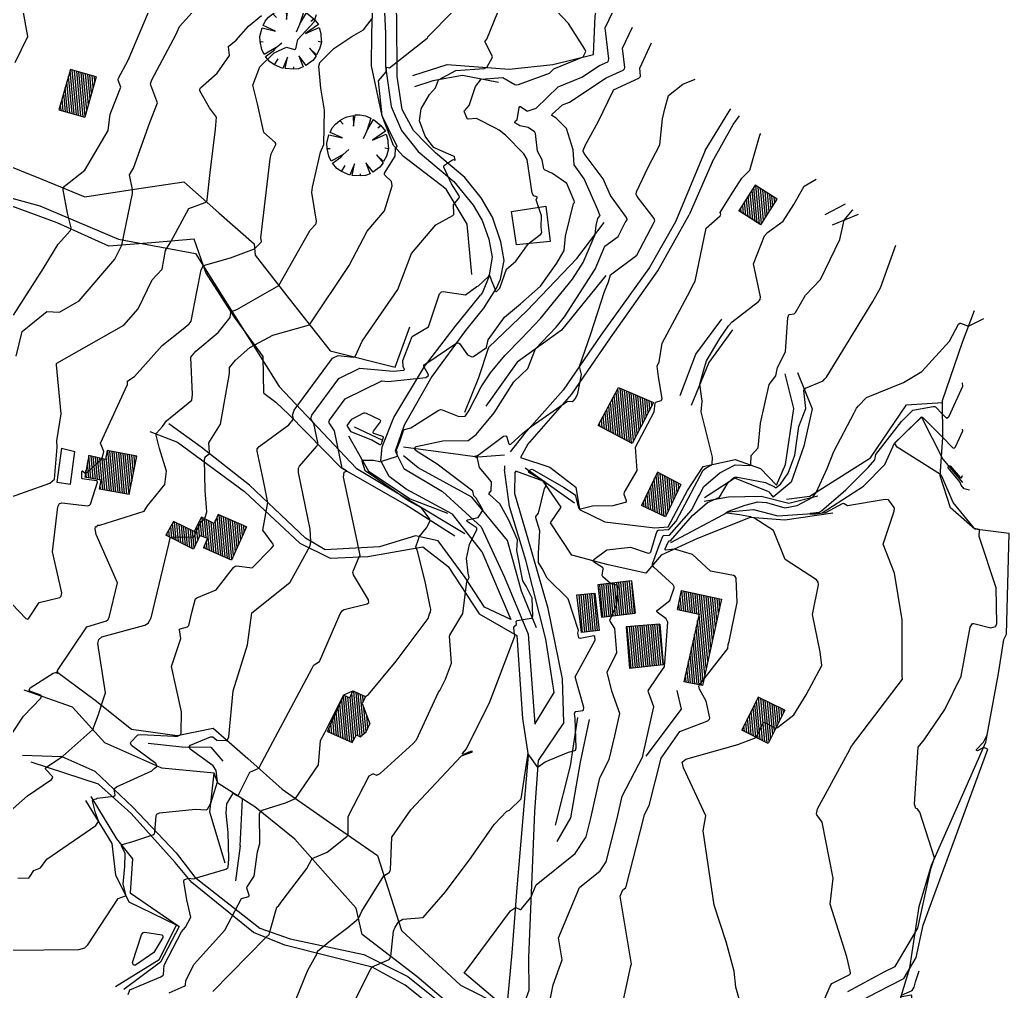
# Model space of a CAD drawing. Extents: x 15746 to 36625, y 87803 to 171760.
# Drawn here: x 19730.7 to 20019.6, y 88708.7 to 88992.4 of the extents above; entities that cross this region are included whole.
import ezdxf

# ---------------------------------------------------------------- set-up
doc = ezdxf.new("R2010")
doc.units = 0
doc.header["$LTSCALE"] = 5
doc.header["$MEASUREMENT"] = 0
for name, color, linetype in [('BOUNDARY', 7, 'FENCELINE2'), ('CONTOUR', 254, 'Continuous'), ('EXISTING BUILDING', 21, 'Continuous'), ('EXISTING ROAD', 25, 'Continuous'), ('FENCE & GATE', 7, 'Continuous'), ('RELIEF', 255, 'Continuous'), ('STREAM & RIVER FRONT', 161, 'Continuous'), ('TREES & VEGETN', 72, 'Continuous')]:
    doc.layers.add(name, color=color, linetype=linetype)
doc.linetypes.add('FENCELINE2', pattern='A,0.25,-0.1,[132,ltypeshp.shx,S=0.1,R=0,X=-0.1,Y=0],-0.1,1', length=1.45)
pattern_1 = [(95.3223326, (76323.2345, 17837.62064), (-0.6223053866, -0.0579741825), [])]

# ---------------------------------------------------------------- blocks, each defined once
blk = doc.blocks.new('S076')
at = {"color": 0}
for p, q in [((-0.04, 0.28), (-0.07, 0.49)), ((-0.07, 0.49), (0.08, 0.49)), ((0.07, 0.43), (0.08, 0.49)), ((0.08, 0.49), (0.2, 0.47)), ((-0.43, 0.25), (-0.37, 0.33)), ((-0.37, 0.33), (-0.25, 0.2)), ((-0.35, 0.36), (-0.29, 0.41)), ((-0.25, 0.2), (-0.35, 0.36)), ((-0.29, 0.41), (-0.21, 0.45)), ((-0.21, 0.45), (-0.12, 0.48)), ((-0.12, 0.48), (-0.04, 0.28)), ((0.2, 0.47), (0.13, 0.22)), ((0.13, 0.22), (0.24, 0.44)), ((0.24, 0.44), (0.32, 0.38)), ((0.32, 0.38), (0.35, 0.35)), ((0.35, 0.35), (0.42, 0.28)), ((-0.48, 0.13), (-0.45, 0.21)), ((-0.45, 0.21), (-0.43, 0.25)), ((-0.04, 0.28), (0, 0.14)), ((0.42, 0.28), (0.37, 0.25)), ((0.42, 0.28), (0.47, 0.17)), ((0.47, 0.17), (0.49, 0.07)), ((-0.5, 0.04), (-0.48, 0.13)), ((-0.5, -0.04), (-0.5, 0.04)), ((-0.48, 0.13), (-0.4, 0.12)), ((0.49, 0.07), (0.33, 0.08)), ((0.33, 0.08), (0.5, 0.05)), ((0.5, 0.05), (0.5, -0.04)), ((-0.48, -0.12), (-0.5, -0.04)), ((-0.27, -0.06), (-0.48, -0.12)), ((-0.47, -0.16), (-0.27, -0.06)), ((-0.41, -0.29), (-0.47, -0.16)), ((-0.09, -0.26), (-0.07, -0.14)), ((0.47, -0.17), (0.28, -0.13)), ((0.28, -0.13), (0.45, -0.22)), ((0.48, -0.13), (0.47, -0.17)), ((0.5, -0.04), (0.48, -0.13)), ((-0.35, -0.35), (-0.41, -0.29)), ((-0.35, -0.35), (-0.31, -0.32)), ((-0.09, -0.26), (-0.17, -0.47)), ((-0.13, -0.48), (-0.09, -0.32)), ((-0.09, -0.32), (-0.09, -0.26)), ((0.24, -0.43), (0.15, -0.26)), ((0.15, -0.26), (0.21, -0.45)), ((0.35, -0.35), (0.33, -0.32)), ((0.41, -0.29), (0.35, -0.35)), ((0.45, -0.22), (0.41, -0.29)), ((-0.25, -0.43), (-0.35, -0.35)), ((-0.17, -0.47), (-0.25, -0.43)), ((-0.02, -0.5), (-0.13, -0.48)), ((0.07, -0.49), (0.05, -0.38)), ((0.21, -0.45), (0.07, -0.49)), ((0.35, -0.35), (0.24, -0.43)), ((0.07, -0.49), (-0.02, -0.5))]:
    blk.add_line(p, q, dxfattribs=at)

msp = doc.modelspace()

# ---------------------------------------------------------------- hatches: boundary and pattern name
at = {"layer": 'EXISTING BUILDING'}
h = msp.add_hatch(dxfattribs=at)
h.set_pattern_fill('ANSI31', color=256, scale=5, angle=50.32233, style=0)
h.set_pattern_definition(pattern_1)
h.paths.add_polyline_path([(19753.087, 88975.768), (19745.534, 88977.907), (19742.188, 88966.091), (19749.741, 88963.952)])
h = msp.add_hatch(dxfattribs=at)
h.set_pattern_fill('ANSI31', color=256, scale=5, angle=50.32233, style=0)
h.set_pattern_definition(pattern_1)
h.paths.add_polyline_path([(19947.059, 88932.494), (19951.867, 88940.043), (19945.456, 88944.126), (19940.649, 88936.577)])
h = msp.add_hatch(dxfattribs=at)
h.set_pattern_fill('ANSI31', color=256, scale=5, angle=50.32233, style=0)
h.set_pattern_definition(pattern_1)
h.paths.add_polyline_path([(19899.641, 88873.892), (19905.509, 88884.989), (19915.8, 88880.668), (19909.507, 88868.675)])
h = msp.add_hatch(dxfattribs=at)
h.set_pattern_fill('ANSI31', color=256, scale=5, angle=50.32233, style=0)
h.set_pattern_definition(pattern_1)
h.paths.add_polyline_path([(19756.282, 88866.607), (19755.781, 88864.005), (19750.92, 88865.178), (19749.691, 88858.78), (19754.466, 88857.932), (19754.003, 88855.322), (19762.723, 88853.772), (19764.961, 88864.938)])
h = msp.add_hatch(dxfattribs=at)
h.set_pattern_fill('ANSI31', color=256, scale=5, angle=50.32233, style=0)
h.set_pattern_definition(pattern_1)
h.paths.add_polyline_path([(19923.795, 88856.729), (19916.958, 88860.327), (19912.273, 88850.541), (19919.241, 88847.205)])
h = msp.add_hatch(dxfattribs=at)
h.set_pattern_fill('ANSI31', color=256, scale=5, angle=50.32233, style=0)
h.set_pattern_definition(pattern_1)
h.paths.add_polyline_path([(19796.974, 88844.278), (19788.686, 88847.966), (19787.469, 88845.335), (19783.817, 88847.099), (19781.678, 88842.989), (19775.658, 88845.859), (19773.385, 88841.892), (19781.465, 88837.819), (19783.35, 88841.818), (19785.596, 88840.999), (19784.39, 88838.208), (19792.602, 88834.62)])
h = msp.add_hatch(dxfattribs=at)
h.set_pattern_fill('ANSI31', color=256, scale=5, angle=50.32233, style=0)
h.set_pattern_definition(pattern_1)
h.paths.add_polyline_path([(19909.349, 88828.555), (19899.545, 88827.345), (19900.602, 88817.95), (19910.418, 88819.054)])
h = msp.add_hatch(dxfattribs=at)
h.set_pattern_fill('ANSI31', color=256, scale=5, angle=50.32233, style=0)
h.set_pattern_definition(pattern_1)
h.paths.add_polyline_path([(19923.986, 88825.733), (19935.63, 88823.189), (19930.051, 88797.963), (19924.665, 88799.085), (19929.055, 88818.839), (19922.784, 88820.201)])
h = msp.add_hatch(dxfattribs=at)
h.set_pattern_fill('ANSI31', color=256, scale=5, angle=50.32233, style=0)
h.set_pattern_definition(pattern_1)
h.paths.add_polyline_path([(19894.699, 88813.409), (19893.428, 88824.492), (19898.68, 88824.943), (19899.936, 88814.01)])
h = msp.add_hatch(dxfattribs=at)
h.set_pattern_fill('ANSI31', color=256, scale=5, angle=50.32233, style=0)
h.set_pattern_definition(pattern_1)
h.paths.add_polyline_path([(19917.654, 88815.905), (19907.808, 88815.1), (19908.808, 88802.915), (19918.628, 88803.999)])
h = msp.add_hatch(dxfattribs=at)
h.set_pattern_fill('ANSI31', color=256, scale=5, angle=50.32233, style=0)
h.set_pattern_definition(pattern_1)
h.paths.add_polyline_path([(19820.565, 88784.542), (19827.786, 88781.285), (19829.086, 88783.565), (19830.166, 88782.979), (19831.891, 88784.403), (19832.988, 88786.766), (19830.733, 88792.736), (19831.638, 88794.742), (19827.991, 88796.386), (19827.087, 88794.381), (19825.355, 88795.162)])
h = msp.add_hatch(dxfattribs=at)
h.set_pattern_fill('ANSI31', color=256, scale=5, angle=50.32233, style=0)
h.set_pattern_definition(pattern_1)
h.paths.add_polyline_path([(19954.112, 88790.741), (19946.372, 88794.61), (19941.529, 88784.92), (19949.271, 88781.055)])

# ---------------------------------------------------------------- linework, layer by layer
at = {"layer": 'BOUNDARY'}
msp.add_line((19885.607, 88927.633), (19875.803, 88926.696), dxfattribs=at)
for points in [[(19710.598, 88945.195), (19736.634, 88938.046), (19759.524, 88928.346), (19782.018, 88924.158), (19806.486, 88885.284), (19828.995, 88861.451), (19860.643, 88842.421)], [(19875.803, 88926.696), (19874.32, 88936.397), (19884.349, 88938.023), (19885.607, 88927.633)]]:
    msp.add_lwpolyline(points, dxfattribs=at)
at = {"layer": 'CONTOUR', "color": 33}
for points in [[(19729.431, 88979.993), (19733.14, 88987.545), (19731.646, 88995.641), (19724.871, 89012.204)], [(19729.661, 88894.158), (19731.396, 88901.4), (19738.688, 88907.235), (19742.342, 88907.054), (19748.101, 88910.332), (19758.54, 88922.477), (19760.549, 88926.587), (19763.66, 88941.722), (19763.676, 88942.841), (19762.819, 88947.167), (19763.978, 88949.08), (19768.713, 88962.424), (19770.994, 88968.13), (19770.789, 88968.663), (19769.005, 88973.33), (19768.948, 88973.723), (19769.264, 88974.864), (19776.333, 88988.032), (19776.706, 88988.911), (19777.39, 88990.439), (19786.655, 89000.789)], [(19727.401, 88720.648), (19747.993, 88720.867), (19749.701, 88721.36), (19750.65, 88722.232), (19759.485, 88735.771), (19761.571, 88736.567), (19761.707, 88736.693), (19761.735, 88736.952), (19760.88, 88739.977), (19761.375, 88745.103), (19761.492, 88748.935), (19760.464, 88751.12), (19760.465, 88751.324), (19760.649, 88751.493), (19763.469, 88752.352), (19769.625, 88754.341), (19770.051, 88754.642), (19770.22, 88755.044), (19770.538, 88760.02), (19770.73, 88760.42), (19771.506, 88760.804), (19782.009, 88761.877), (19785.154, 88761.696), (19785.401, 88761.752), (19785.52, 88761.863), (19786.551, 88763.602), (19788.441, 88769.87), (19788.037, 88773.143), (19787.235, 88774.469), (19780.523, 88779.332), (19780.244, 88780.015), (19780.605, 88780.502), (19786.4, 88782.939), (19786.942, 88783.021), (19787.059, 88782.972), (19788.276, 88781.97), (19791.048, 88781.872), (19791.264, 88781.952), (19791.787, 88782.948), (19793.001, 88796.445), (19797.215, 88809.816), (19798.524, 88819.184), (19809.574, 88828.028), (19809.638, 88828.06), (19809.656, 88828.107), (19809.671, 88828.148), (19809.683, 88828.175), (19815.484, 88838.764), (19815.719, 88840.082), (19815.492, 88843.662), (19812.071, 88860.153), (19812.11, 88861.49), (19812.407, 88862.086), (19817.491, 88867.913), (19817.787, 88868.509), (19817.797, 88868.964), (19816.57, 88874.545), (19815.707, 88875.82), (19815.673, 88875.94), (19816.008, 88876.963), (19823.9, 88887.629), (19830.046, 88890.672), (19839.734, 88889.787), (19842.837, 88890.111), (19843.058, 88890.268), (19843.059, 88890.336), (19842.678, 88891.029), (19842.56, 88892.872), (19845.293, 88899.961), (19850.093, 88902.787), (19853.295, 88912.35), (19853.822, 88912.991), (19854.35, 88913.102), (19860.83, 88912.07), (19864.207, 88914.532), (19864.655, 88914.73), (19867.568, 88917.4), (19867.762, 88917.739), (19867.791, 88917.757), (19867.807, 88917.751), (19867.932, 88917.6), (19868.041, 88917.31), (19868.331, 88916.467), (19869.413, 88913.886), (19869.482, 88913.366), (19869.767, 88913.078), (19869.798, 88913.065), (19869.902, 88913.101), (19870.893, 88913.987), (19871.55, 88916.005), (19872.802, 88919.616), (19875.535, 88921.878), (19878.149, 88925.448), (19879.137, 88927.014), (19882.865, 88929.84), (19883.095, 88930.134), (19883.119, 88930.256), (19883.013, 88931.806), (19883.08, 88935.16), (19881.494, 88939.822), (19881.758, 88940.561), (19881.755, 88940.627), (19881.693, 88940.689), (19880.779, 88941.048), (19880.712, 88941.1), (19880.391, 88941.827), (19878.866, 88951.643), (19877.949, 88953.275), (19872.521, 88958.737), (19870.723, 88960.175), (19869.643, 88960.744), (19864.129, 88963.601), (19861.692, 88963.397), (19861.499, 88963.446), (19861.379, 88963.584), (19860.558, 88965.487), (19860.534, 88965.667), (19860.602, 88965.822), (19861.98, 88967.421), (19863.768, 88972.922), (19865.487, 88975.054), (19871.756, 88975.614), (19875.312, 88973.531), (19875.625, 88973.435), (19876.382, 88973.53), (19885.398, 88976.874), (19886.647, 88978.071), (19895.257, 88981.562), (19895.945, 88982.994), (19895.969, 88983.118), (19895.756, 88983.803), (19890.968, 88991.386), (19885.788, 88996.787)], [(19728.9, 88906.126), (19737.529, 88919.698), (19741.984, 88926.873), (19745.503, 88930.904), (19745.696, 88931.283), (19745.701, 88931.638), (19744.672, 88935.971), (19743.373, 88942.738), (19743.424, 88943.289), (19743.779, 88943.788), (19749.756, 88948.519), (19756.537, 88960.054), (19757.141, 88964.884), (19760.252, 88972.704), (19759.46, 88974.775), (19759.435, 88974.949), (19759.562, 88975.406), (19762.391, 88980.676), (19769.394, 88997.221)], [(19730.175, 88741.718), (19733.198, 88741.75), (19733.448, 88741.823), (19733.587, 88741.951), (19734.884, 88743.937), (19736.797, 88744.732), (19738.602, 88747.243), (19752.931, 88757.091), (19753.758, 88758.247), (19753.754, 88758.453), (19752.843, 88760.808), (19751.999, 88764.303), (19752.048, 88764.598), (19752.112, 88764.648), (19753.044, 88764.891), (19753.36, 88765.075), (19758.206, 88765.687), (19758.556, 88765.896), (19758.595, 88766.038), (19758.307, 88767.637), (19758.334, 88767.778), (19759.005, 88768.414), (19769.345, 88773.089), (19769.954, 88773.712), (19770.769, 88774.337), (19770.807, 88774.416), (19770.473, 88775.161), (19763.39, 88780.43), (19763.038, 88781.154), (19763.127, 88781.397), (19765.108, 88783.428), (19765.309, 88783.566), (19766.071, 88783.699), (19775.794, 88783.132), (19776.778, 88783.138), (19777.643, 88783.523), (19777.701, 88783.573), (19777.855, 88784.054), (19777.943, 88790.318), (19775.045, 88803.476), (19777.716, 88811.669), (19777.33, 88814.214), (19777.377, 88814.421), (19777.538, 88814.546), (19779.748, 88815.15), (19779.915, 88815.257), (19780.067, 88815.53), (19780.983, 88819.33), (19781.933, 88823.035), (19782.077, 88823.303), (19782.466, 88823.591), (19788.085, 88825.937), (19793.118, 88832.446), (19793.645, 88832.841), (19794.009, 88832.895), (19798.569, 88832.331), (19798.572, 88832.332), (19798.581, 88832.338), (19804.116, 88837.994), (19804.805, 88838.787), (19804.841, 88838.878), (19804.842, 88838.886), (19804.693, 88839.267), (19801.669, 88843.392), (19803.21, 88851.394), (19801.842, 88858.273), (19800.021, 88866.462), (19800.077, 88867.136), (19800.598, 88867.831), (19809.325, 88874.129), (19810.599, 88875.648), (19810.669, 88875.789), (19810.67, 88875.862), (19810.475, 88876.751), (19810.337, 88876.954), (19810.332, 88876.973), (19810.807, 88878.426), (19822.019, 88893.577), (19823.677, 88894.398), (19828.142, 88893.88), (19828.499, 88893.957), (19828.765, 88894.24), (19830.741, 88898.593), (19841.115, 88913.652), (19845.128, 88924.132), (19852.206, 88932.545), (19857.137, 88935.264), (19857.456, 88935.585), (19857.507, 88935.785), (19857.419, 88938.354), (19859.045, 88940.43), (19859.117, 88940.631), (19859.034, 88940.961), (19856.79, 88944.508), (19854.574, 88949.33), (19854.55, 88949.767), (19854.703, 88949.972), (19857.101, 88951.518), (19857.331, 88951.605), (19857.371, 88951.602), (19857.808, 88951.434), (19857.853, 88951.444), (19857.879, 88951.531), (19857.643, 88952.429), (19857.605, 88952.501), (19857.588, 88952.511), (19857.345, 88952.583), (19853.086, 88954.405), (19851.645, 88955.13), (19850.201, 88956.955), (19849.111, 88958.433), (19847.492, 88962.898), (19847.965, 88966.464), (19850.361, 88970.583), (19852.084, 88972.577), (19852.955, 88974.865), (19858.016, 88977.566), (19866.359, 88978.237), (19866.989, 88978.46), (19867.17, 88978.654), (19868.667, 88981.324), (19868.737, 88981.579), (19868.664, 88981.911), (19866.702, 88985.674), (19866.558, 88986.05), (19866.555, 88986.082), (19866.58, 88986.14), (19867.069, 88986.762), (19871.377, 88997.313)], [(19722.844, 88756.867), (19732.977, 88765.749), (19740.01, 88770.498), (19740.377, 88771.113), (19740.306, 88771.366), (19738.341, 88773.475), (19738.27, 88773.729), (19738.506, 88774.124), (19743.026, 88777.184), (19743.133, 88777.185), (19743.323, 88777.351), (19752.092, 88785.076), (19753.725, 88789.543), (19754.565, 88792.287), (19755.73, 88795.855), (19753.54, 88810.286), (19753.804, 88811.459), (19754.718, 88812.172), (19767.249, 88815.596), (19768.199, 88816.201), (19769.058, 88817.753), (19774.258, 88839.304), (19774.694, 88841.068), (19774.776, 88841.191), (19775.262, 88841.37), (19781.126, 88841.269), (19781.614, 88841.424), (19781.679, 88841.5), (19782.185, 88842.634), (19783.714, 88845.92), (19784.711, 88846.667), (19784.98, 88847.305), (19785.34, 88848.692), (19784.914, 88854.888), (19784.694, 88863.961), (19784.839, 88864.667), (19784.91, 88864.766), (19785.995, 88865.682), (19786.065, 88865.781), (19786.108, 88866.006), (19785.979, 88868.88), (19789.394, 88874.275), (19792.011, 88889.112), (19791.938, 88890.871), (19793.744, 88893.034), (19797.9, 88896.729), (19799.34, 88897.466), (19804.662, 88900.324), (19815.365, 88903.356), (19826.874, 88920.671), (19832.139, 88930.711), (19837.237, 88936.625), (19839.499, 88943.923), (19839.314, 88945.186), (19837.284, 88946.999), (19837.181, 88947.197), (19837.272, 88947.668), (19840.343, 88952.636), (19840.395, 88954.882), (19840.442, 88955.055), (19840.473, 88955.089), (19840.924, 88955.377), (19840.95, 88955.417), (19840.937, 88955.515), (19840.331, 88956.545), (19836.568, 88964.346), (19836.578, 88964.394), (19836.577, 88964.398), (19836.576, 88964.399), (19836.556, 88964.415), (19835.517, 88974.633), (19837.736, 88977.217), (19837.813, 88978.453), (19837.863, 88978.545), (19837.922, 88978.561), (19838.643, 88978.439), (19849.669, 88987.074), (19849.768, 88987.16), (19849.873, 88987.37), (19849.856, 88987.425), (19849.856, 88987.429), (19849.858, 88987.435), (19849.903, 88987.495), (19857.192, 88994.84)], [(19724.485, 88778.156), (19731.853, 88788.994), (19736.907, 88794.245), (19737.072, 88794.855), (19736.874, 88795.11), (19733.639, 88796.318), (19733.451, 88796.595), (19733.788, 88797.288), (19740.49, 88801.53), (19741.13, 88801.774), (19741.173, 88801.77), (19741.647, 88801.586), (19741.693, 88801.588), (19741.708, 88801.602), (19741.818, 88801.832), (19741.775, 88802.356), (19750.271, 88815.099), (19756.072, 88816.884), (19756.482, 88817.145), (19756.884, 88817.872), (19759.318, 88827.959), (19753.067, 88842.101), (19752.758, 88843.708), (19752.83, 88844.349), (19752.857, 88844.396), (19752.888, 88844.406), (19753.251, 88844.364), (19753.282, 88844.373), (19753.304, 88844.401), (19753.413, 88844.783), (19753.434, 88844.811), (19753.484, 88844.828), (19754.129, 88844.819), (19767.059, 88848.941), (19768.08, 88850.496), (19773.081, 88856.648), (19773.555, 88860.542), (19771.534, 88867.248), (19770.599, 88871.128), (19770.6, 88871.445), (19770.692, 88871.635), (19772.381, 88873.671), (19773.538, 88875.267), (19780.979, 88881.293), (19781.132, 88882.943), (19780.678, 88893.889), (19782.151, 88895.652), (19788.652, 88901.067), (19792.124, 88905.48), (19792.387, 88907.007), (19792.441, 88907.119), (19792.551, 88907.198), (19794.141, 88907.771), (19806.371, 88914.847), (19815.479, 88930.928), (19817.179, 88932.734), (19817.277, 88932.905), (19817.332, 88933.578), (19816.014, 88941.969), (19816.192, 88943.504), (19818.545, 88953.804), (19819.528, 88955.959), (19819.721, 88966.07), (19818.667, 88972.496), (19818.056, 88978.924), (19818.389, 88979.906), (19822.483, 88984.027), (19827.727, 88987.513), (19831.111, 88989.45), (19833.653, 88992.781)], [(19725.287, 88852.017), (19739.527, 88857.029), (19740.833, 88858.248), (19741.667, 88867.599), (19741.563, 88869.472), (19742.796, 88877.306), (19741.466, 88891.638), (19741.442, 88891.963), (19741.448, 88891.988), (19741.456, 88891.997), (19741.582, 88892.079), (19761.125, 88903.2), (19765.267, 88908.019), (19769.406, 88916.487), (19772.307, 88919.558), (19773.33, 88925.069), (19774.924, 88927.78), (19780.056, 88937.282), (19784.91, 88939.018), (19785.243, 88939.264), (19785.489, 88939.857), (19786.286, 88947.794), (19787.893, 88960.456), (19788.155, 88963.974), (19786.092, 88966.691), (19783.334, 88971.672), (19783.263, 88972.133), (19783.515, 88972.595), (19788.359, 88976.825), (19792.015, 88981.986), (19791.694, 88984.482), (19791.722, 88984.681), (19791.848, 88984.852), (19793.929, 88986.493), (19797.557, 88990.595), (19801.324, 88993.724)], [(19728.531, 88821.703), (19732.464, 88817.548), (19732.964, 88817.386), (19733.37, 88817.624), (19736.433, 88822.234), (19742.416, 88823.725), (19742.826, 88824.034), (19743.009, 88825.036), (19740.328, 88836.981), (19741.833, 88850.162), (19742.376, 88851.123), (19743.019, 88851.334), (19750.485, 88850.468), (19751.127, 88850.645), (19751.366, 88850.956), (19752.812, 88855.534), (19753.42, 88857.406), (19753.398, 88857.572), (19753.147, 88857.743), (19749.603, 88858.277), (19748.964, 88858.383), (19748.919, 88858.411), (19748.862, 88858.576), (19748.871, 88860.531), (19748.974, 88860.693), (19749.072, 88860.686), (19749.843, 88860.039), (19749.929, 88860.014), (19750.387, 88860.196), (19754.842, 88864.232), (19755.247, 88866.332), (19754.299, 88868.804), (19762.21, 88885.881), (19762.144, 88886.775), (19762.159, 88886.845), (19762.281, 88886.984), (19764.218, 88888.241), (19772.318, 88897.307), (19778.433, 88902.143), (19780.216, 88903.628), (19780.828, 88904.407), (19782.481, 88912.963), (19783.677, 88919.413), (19784.4, 88920.642), (19792.218, 88922.867), (19799.31, 88925.512), (19801.189, 88927.505), (19801.297, 88927.694), (19801.304, 88927.774), (19801.147, 88928.77), (19803.816, 88951.783), (19804.161, 88953.291), (19805.492, 88956.024), (19805.52, 88956.27), (19805.339, 88956.588), (19801.952, 88959.518), (19800.119, 88967.909), (19798.756, 88973.327), (19800.815, 88978.71), (19805.036, 88982.762), (19808.63, 88984.412), (19810.985, 88983.769), (19811.187, 88983.8), (19811.325, 88983.98), (19811.969, 88986.619), (19816.664, 88991.875), (19817.408, 88994.006)], [(19762.348, 88707.745), (19762.922, 88709.054), (19771.964, 88712.907), (19772.577, 88713.402), (19772.658, 88713.606), (19772.935, 88716.328), (19777.912, 88726.042), (19779.152, 88727.424), (19780.691, 88730.322), (19779.557, 88735.339), (19778.628, 88740.743), (19778.707, 88741.184), (19778.78, 88741.252), (19779.902, 88741.733), (19781.594, 88741.509), (19782.634, 88741.908), (19790.884, 88744.318), (19791.461, 88744.704), (19791.542, 88744.887), (19791.816, 88747.353), (19791.567, 88755.028), (19790.961, 88760.696), (19791.192, 88763.362), (19792.9, 88766.285), (19793.13, 88766.451), (19793.226, 88766.437), (19794.105, 88765.832), (19794.202, 88765.819), (19794.677, 88766.199), (19797.883, 88772.664), (19800.49, 88773.792), (19803.07, 88778.573), (19816.095, 88803.036), (19816.511, 88803.863), (19816.735, 88803.963), (19818.204, 88804.953), (19824.254, 88818.895), (19824.971, 88819.865), (19825.485, 88820.154), (19832.156, 88821.815), (19832.626, 88822.245), (19832.589, 88823.029), (19828.211, 88830.27), (19828.016, 88830.97), (19828.074, 88831.326), (19829.809, 88835.517), (19830.083, 88835.986), (19828.978, 88841.566), (19825.252, 88858.811), (19825.453, 88860.241), (19825.498, 88860.286), (19826.161, 88860.547), (19826.2, 88860.604), (19826.142, 88860.721), (19824.889, 88861.462), (19824.755, 88861.974), (19822.666, 88872.339), (19821.076, 88874.686), (19821.013, 88874.907), (19821.208, 88875.5), (19825.781, 88881.681), (19836.415, 88886.945), (19838.26, 88886.777), (19849.276, 88887.925), (19850.063, 88888.482), (19850.065, 88888.726), (19848.715, 88891.185), (19848.685, 88891.541), (19848.691, 88891.569), (19848.745, 88891.626), (19849.593, 88892.097), (19858.012, 88897.895), (19858.846, 88898.063), (19859.135, 88897.888), (19861.489, 88894.589), (19862.737, 88893.986), (19862.846, 88893.966), (19863.199, 88894.087), (19867.044, 88896.728), (19867.144, 88897.189), (19867.503, 88898.973), (19872.23, 88905.557), (19876.93, 88909.457), (19882.808, 88914.64), (19887.578, 88921.322), (19889.695, 88925.034), (19890.067, 88929.199), (19892.455, 88938.812), (19892.682, 88939.097), (19892.693, 88939.124), (19892.637, 88939.562), (19890.459, 88944.612), (19886.304, 88947.543), (19883.963, 88948.552), (19883.803, 88948.678), (19883.716, 88948.877), (19883.298, 88951.566), (19881.884, 88954.08), (19881.275, 88959.225), (19881.135, 88959.611), (19881.014, 88959.736), (19879.17, 88960.917), (19876.695, 88961.463), (19876.186, 88961.869), (19875.298, 88962.302), (19875.244, 88962.365), (19875.247, 88962.41), (19875.499, 88962.895), (19875.949, 88963.217), (19876.507, 88966.826), (19876.703, 88967.076), (19876.917, 88967.067), (19878.824, 88965.834), (19879.01, 88965.776), (19879.203, 88965.801), (19881.506, 88966.655), (19887.924, 88972.807), (19894.855, 88975.617), (19900.021, 88979.025), (19902.388, 88980.12), (19902.542, 88980.265), (19902.697, 88980.989), (19901.652, 88990.044), (19904.024, 88994.957)], [(19774.314, 88708.241), (19778.754, 88710.133), (19779.055, 88710.376), (19779.095, 88710.476), (19779.231, 88711.813), (19781.676, 88716.584), (19790.592, 88726.522), (19795.495, 88735.75), (19797.585, 88736.388), (19797.724, 88736.506), (19797.745, 88736.7), (19797.061, 88738.747), (19797.049, 88738.932), (19797.15, 88739.206), (19799.161, 88742.298), (19800.103, 88749.362), (19800.802, 88751.812), (19800.77, 88760.505), (19800.996, 88761.175), (19801.469, 88761.525), (19808.372, 88763.715), (19811.263, 88764.985), (19817.992, 88774.773), (19818.504, 88781.913), (19819.778, 88784.274), (19820.365, 88785.374), (19825.312, 88795.206), (19827.981, 88796.394), (19828.007, 88796.412), (19828.009, 88796.412), (19828.301, 88796.363), (19831.354, 88794.833), (19831.655, 88794.803), (19832.546, 88795.332), (19840.656, 88805.105), (19849.992, 88817.51), (19850.382, 88818.9), (19850.674, 88819.388), (19850.783, 88820.25), (19850.6, 88821.032), (19849.242, 88827.817), (19846.973, 88836.912), (19846.379, 88838.522), (19847.094, 88840.447), (19847.385, 88841.423), (19849.503, 88843.981), (19850.536, 88846.033), (19850.57, 88846.214), (19850.46, 88846.524), (19848.063, 88849.85), (19844.2, 88851.888), (19834.624, 88858.665), (19831.537, 88860.685), (19830.703, 88863.457), (19830.751, 88863.701), (19830.985, 88863.824), (19834.061, 88863.824), (19835.888, 88863.393), (19836.306, 88863.314), (19836.34, 88863.319), (19836.353, 88863.331), (19836.462, 88863.534), (19840.758, 88864.878), (19841.047, 88865.111), (19841.062, 88865.19), (19840.873, 88866.073), (19840.889, 88866.152), (19840.893, 88866.156), (19840.96, 88866.174), (19840.964, 88866.179), (19840.962, 88866.22), (19840.739, 88866.6), (19840.729, 88866.636), (19840.76, 88866.838), (19841.712, 88869.221), (19842.797, 88872.491), (19842.948, 88872.721), (19843.078, 88872.793), (19844.886, 88873.245), (19852.902, 88878.328), (19853.62, 88878.565), (19854.035, 88878.508), (19858.923, 88876.539), (19860.611, 88876.62), (19860.74, 88876.658), (19860.841, 88876.748), (19861.808, 88878.155), (19865.444, 88885.171), (19868.196, 88889.351), (19872.337, 88894.35), (19877.231, 88899.284), (19882.819, 88905.186), (19892.119, 88916.663), (19895.278, 88921.572), (19898.773, 88929.733), (19899.004, 88932.339), (19899.508, 88934.368), (19900.126, 88935.141), (19900.156, 88935.214), (19900.139, 88935.349), (19899.468, 88936.905), (19895.551, 88945.961), (19892.574, 88950.041), (19892.331, 88954.401), (19890.33, 88960.718), (19887.391, 88963.68), (19886.124, 88964.421), (19886.058, 88964.529), (19886.179, 88964.856), (19889.2, 88967.542), (19891.213, 88968.358), (19901.995, 88975.47), (19906.934, 88977.754), (19907.255, 88978.058), (19907.352, 88978.51), (19906.699, 88984.171), (19909.653, 88990.287)], [(19787.112, 88708.617), (19802.598, 88724.365), (19803.51, 88725.225), (19803.762, 88726.024), (19805.835, 88733.231), (19806.346, 88733.726), (19807.396, 88735.115), (19814.581, 88744.545), (19816.063, 88747.433), (19820.534, 88749.323), (19826.218, 88753.825), (19826.573, 88754.278), (19826.664, 88754.667), (19826.627, 88759.69), (19832.73, 88771.585), (19833.811, 88772.188), (19833.906, 88772.214), (19833.989, 88772.201), (19834.879, 88771.805), (19834.964, 88771.797), (19835.918, 88772.249), (19845.623, 88781.055), (19846.605, 88782.101), (19853, 88796.033), (19853.365, 88796.525), (19855.014, 88799.849), (19856.776, 88804.502), (19856.234, 88812.369), (19856.328, 88812.705), (19860.112, 88819.039), (19861.269, 88828.253), (19861.429, 88828.55), (19861.976, 88829.554), (19861.612, 88830.823), (19861.123, 88835.078), (19862.091, 88839.149), (19864.158, 88843.502), (19864.192, 88843.896), (19864.036, 88844.135), (19861.343, 88845.897), (19861.234, 88846.196), (19861.441, 88846.408), (19864.619, 88847.002), (19865.85, 88849.003), (19865.901, 88849.185), (19865.83, 88849.476), (19863.98, 88852.722), (19863.285, 88853.385), (19862.993, 88854.731), (19852.631, 88862.604), (19846.285, 88866.629), (19846.023, 88867.269), (19846.521, 88867.804), (19854.307, 88869.409), (19861.618, 88869.512), (19864.026, 88871.331), (19869.242, 88877.648), (19874.944, 88886.627), (19879.048, 88890.55), (19881.294, 88896.297), (19887.347, 88902.689), (19889.77, 88905.68), (19898.699, 88919.556), (19901.591, 88926.31), (19905.429, 88929.168), (19907.538, 88933.245), (19908.074, 88934.004), (19908.095, 88934.076), (19907.901, 88934.687), (19903.238, 88941.067), (19901.101, 88946.007), (19895.48, 88953.396), (19895.206, 88954.087), (19895.224, 88954.23), (19895.923, 88955.881), (19899.628, 88962.59), (19904.004, 88971.709), (19904.096, 88971.978), (19911.489, 88975.396), (19911.969, 88975.851), (19912.008, 88976.032), (19911.746, 88978.299), (19915.151, 88985.727)], [(19806.369, 88694.029), (19814.828, 88714.871), (19817.554, 88719.732), (19817.673, 88720.342), (19821.47, 88723.445), (19826.476, 88727.264), (19829.643, 88729.912), (19830.633, 88732.101), (19837.057, 88742.397), (19838.631, 88743.317), (19838.734, 88743.42), (19838.961, 88744.146), (19839.375, 88753.664), (19844.939, 88761.617), (19859.758, 88777.475), (19862.766, 88778.484), (19862.803, 88778.52), (19862.824, 88778.656), (19862.868, 88778.796), (19862.865, 88778.808), (19862.826, 88778.821), (19862.375, 88778.714), (19860.247, 88777.849), (19860.036, 88777.915), (19860.037, 88778.089), (19861.195, 88779.476), (19867.998, 88793.186), (19875.261, 88812.373), (19875.244, 88812.623), (19875.191, 88812.993), (19874.949, 88814.857), (19874.966, 88815.005), (19875.011, 88815.078), (19875.737, 88815.757), (19875.782, 88815.83), (19875.789, 88815.895), (19875.664, 88816.65), (19875.68, 88816.717), (19875.987, 88816.927), (19880.058, 88817.66), (19880.367, 88817.859), (19880.507, 88818.265), (19880.356, 88823.49), (19878.569, 88827), (19877.651, 88828.551), (19875.883, 88837.43), (19876.041, 88840.487), (19873.499, 88846.23), (19870.907, 88851.004), (19867.862, 88853.732), (19867.718, 88854.04), (19867.741, 88854.114), (19868.344, 88854.823), (19868.46, 88857.467), (19864.962, 88861.656), (19864.402, 88864.238), (19863.847, 88864.66), (19863.507, 88864.876), (19863.493, 88864.911), (19863.52, 88864.939), (19863.937, 88865.025), (19864.328, 88865.03), (19865.341, 88865.796), (19871.949, 88870.8), (19872.652, 88870.916), (19872.814, 88870.772), (19873.527, 88868.557), (19873.692, 88868.414), (19874.083, 88868.5), (19877.554, 88871.536), (19880.05, 88873.666), (19890.686, 88880.987), (19892.114, 88880.953), (19892.225, 88880.975), (19892.292, 88881.022), (19892.992, 88881.784), (19893.629, 88883.304), (19894.75, 88888.81), (19894.191, 88891.191), (19897.426, 88900.714), (19901.464, 88913.105), (19902.608, 88915.902), (19903.244, 88917.964), (19910.936, 88923.691), (19915.925, 88933.334), (19916.154, 88933.659), (19916.163, 88933.69), (19915.945, 88934.375), (19910.966, 88940.857), (19910.721, 88941.523), (19910.822, 88942.153), (19914.167, 88949.374), (19917.594, 88955.937), (19918.415, 88963.515), (19919.079, 88966.436), (19920.15, 88970.288), (19924.345, 88973.594), (19927.977, 88975.087)], [(19828.337, 88705.531), (19833.1, 88715.027), (19833.488, 88715.719), (19833.559, 88715.782), (19833.587, 88715.793), (19838.61, 88717.977), (19839.1, 88718.778), (19839.846, 88726.203), (19840.369, 88727.361), (19841.404, 88729.02), (19842.597, 88729.747), (19848.552, 88730.224), (19855.012, 88737.721), (19862.505, 88747.703), (19869.248, 88757.341), (19872.94, 88761.292), (19873.689, 88761.543), (19877.129, 88764.843), (19879.055, 88777.56), (19879.11, 88777.798), (19879.123, 88777.815), (19879.131, 88777.815), (19879.212, 88777.775), (19879.587, 88777.331), (19881.661, 88774.313), (19881.924, 88774.153), (19882.127, 88774.201), (19884.1, 88775.719), (19890.959, 88778.507), (19892.835, 88779.028), (19892.964, 88779.12), (19893.181, 88779.787), (19892.912, 88788.363), (19892.672, 88789.658), (19892.942, 88790.291), (19892.976, 88790.334), (19893.134, 88790.407), (19895.135, 88790.674), (19895.287, 88790.778), (19895.415, 88791.551), (19892.89, 88800.491), (19898.745, 88811.229), (19898.656, 88812.326), (19898.303, 88812.485), (19894.398, 88811.728), (19894.053, 88811.814), (19893.989, 88811.905), (19893.674, 88813.218), (19893.891, 88813.998), (19890.894, 88823.273), (19884.709, 88829.327), (19883.289, 88832.117), (19882.217, 88833.926), (19882.237, 88836.591), (19882.547, 88843.185), (19881.428, 88846.912), (19881.412, 88847.221), (19881.451, 88847.313), (19882.197, 88848.328), (19883.958, 88855.538), (19884.443, 88856.414), (19884.398, 88857.03), (19884.384, 88857.077), (19884.074, 88857.425), (19879.4, 88860.202), (19879.277, 88860.806), (19880.331, 88861.124), (19889.473, 88855.936), (19892.931, 88853.682), (19893.918, 88849.904), (19894.117, 88849.647), (19894.416, 88849.595), (19897.965, 88850.439), (19904.005, 88850.578), (19907.637, 88851.489), (19907.882, 88851.688), (19907.897, 88851.869), (19907.178, 88853.72), (19907.159, 88853.89), (19907.332, 88854.442), (19911.009, 88860.754), (19910.497, 88867.567), (19915.956, 88877.952), (19916.225, 88880.441), (19916.304, 88880.627), (19916.424, 88880.711), (19918.031, 88881.186), (19918.147, 88881.281), (19918.255, 88881.796), (19917.213, 88888.109), (19916.794, 88891.281), (19917.389, 88892.475), (19918.271, 88898.016), (19926.518, 88913.236), (19927.115, 88914.7), (19927.958, 88916.053), (19931.191, 88931.592), (19935.203, 88935.154), (19935.431, 88935.521), (19935.432, 88935.569), (19935.273, 88936.154), (19938.262, 88940.955), (19941.602, 88946.189), (19943.862, 88948.495), (19946.848, 88958.679), (19947.065, 88959.252)], [(19869.434, 88706.42), (19860.632, 88713.921), (19860.512, 88714.135), (19860.513, 88714.156), (19860.518, 88714.16), (19860.589, 88714.163), (19861.142, 88714.804), (19873.984, 88732.162), (19875.458, 88733.136), (19875.58, 88733.128), (19876.821, 88732.539), (19876.942, 88732.53), (19877.242, 88732.714), (19879.968, 88736.06), (19881.491, 88739.706), (19892.916, 88748.862), (19896.061, 88753.762), (19897.467, 88759.242), (19900.063, 88771), (19902.862, 88776.376), (19904.446, 88783.286), (19905.89, 88789.796), (19903.629, 88796.367), (19902.259, 88801.917), (19905.041, 88807.626), (19904.477, 88814.639), (19903.081, 88816.798), (19903.019, 88816.994), (19903.038, 88817.098), (19903.615, 88818.289), (19905.09, 88821.727), (19905.36, 88826.768), (19905.239, 88827.163), (19905.105, 88827.259), (19903.171, 88827.792), (19900.97, 88829.698), (19900.838, 88829.889), (19900.815, 88830.059), (19901.104, 88832.031), (19901.077, 88832.202), (19900.906, 88832.415), (19898.259, 88834.119), (19898.124, 88834.381), (19898.302, 88834.756), (19902.175, 88837.575), (19909.011, 88838.365), (19914.238, 88836.666), (19914.696, 88836.712), (19914.992, 88837.061), (19916.551, 88842.314), (19916.917, 88843.225), (19916.966, 88843.287), (19917.195, 88843.368), (19920.203, 88843.511), (19922.365, 88845.984), (19926.766, 88854.261), (19926.843, 88854.441), (19930.275, 88860.854), (19931.125, 88861.584), (19932.78, 88862.389), (19932.89, 88862.488), (19932.942, 88862.642), (19933.034, 88864.659), (19929.646, 88877.912), (19929.978, 88880.985), (19929.304, 88885.957), (19930.704, 88890.876), (19931.219, 88892.806), (19935.108, 88899.372), (19937.682, 88903.004), (19938.771, 88904.172), (19946.443, 88910.099), (19946.898, 88910.732), (19946.966, 88911.52), (19944.983, 88921.141), (19948.209, 88929.311), (19949.093, 88930.271), (19953.627, 88933.574), (19956.744, 88938.502), (19959.78, 88943.82), (19963.244, 88945.83)], [(19885.453, 88705.685), (19886.505, 88710.58), (19889.092, 88717.803), (19888.015, 88724.309), (19894.151, 88739.003), (19900.241, 88743.881), (19901.917, 88746.494), (19905.161, 88759.145), (19906.599, 88765.653), (19912.635, 88777.251), (19912.779, 88777.874), (19915.853, 88791.74), (19914.294, 88796.022), (19914.257, 88796.383), (19914.457, 88796.926), (19918.554, 88802.923), (19918.944, 88803.407), (19919.005, 88803.693), (19919.068, 88804.624), (19919.929, 88816.49), (19919.498, 88817.449), (19916.886, 88819.392), (19916.764, 88819.643), (19916.925, 88819.999), (19920.497, 88822.832), (19921.819, 88826.472), (19921.834, 88826.784), (19921.508, 88827.37), (19915.82, 88832.525), (19915.493, 88833.11), (19915.512, 88833.561), (19917.386, 88838.83), (19918.489, 88841.572), (19918.639, 88841.758), (19918.768, 88841.804), (19920.467, 88841.883), (19926.843, 88849.179), (19928.849, 88852.954), (19929.079, 88853.491), (19930.485, 88856.118), (19935.145, 88860.126), (19939.589, 88862.403), (19943.801, 88862.236), (19944.129, 88862.363), (19944.222, 88862.559), (19944.307, 88865.147), (19946.343, 88867.428), (19947.027, 88874.56), (19949.531, 88885.889), (19951.49, 88888.403), (19951.977, 88890.85), (19954.26, 88895.427), (19954.977, 88905.513), (19955.311, 88906.269), (19955.421, 88906.331), (19956.828, 88906.541), (19956.94, 88906.589), (19957.252, 88906.926), (19960.126, 88911.943), (19964.485, 88916.596), (19970.217, 88928.258), (19971.398, 88933.907), (19973.857, 88936.777), (19974.029, 88936.883)], [(19904.788, 88695.704), (19909.159, 88716.06), (19909.345, 88716.579), (19906.053, 88736.482), (19906.811, 88738.299), (19907.565, 88738.902), (19907.772, 88739.226), (19912.856, 88759.046), (19913.134, 88760.307), (19914.474, 88762.879), (19918.007, 88776.741), (19923.419, 88784.569), (19931.623, 88787.689), (19932.16, 88788.174), (19932.219, 88788.577), (19931.114, 88793.39), (19929.15, 88796.936), (19929, 88797.752), (19929.228, 88798.134), (19937.474, 88808.805), (19937.581, 88809.949), (19937.899, 88810.813), (19940.152, 88822.191), (19939.856, 88829.304), (19939.633, 88829.843), (19939.15, 88830.125), (19932.419, 88831.332), (19927.198, 88836.221), (19921.868, 88837.834), (19919.397, 88837.531), (19919.196, 88837.625), (19919.171, 88837.857), (19920.177, 88840.064), (19920.31, 88840.228), (19920.34, 88840.239), (19920.731, 88840.257), (19927.162, 88847.618), (19931.55, 88851.438), (19933.972, 88852.461), (19935.081, 88853.011), (19937.571, 88857.298), (19939.164, 88858.668), (19939.514, 88858.847), (19940.299, 88858.841), (19948.422, 88857.304), (19951.054, 88855.998), (19951.407, 88855.788), (19951.439, 88855.78), (19951.558, 88855.821), (19952.818, 88856.747), (19955.087, 88860.044), (19957.059, 88865.281), (19958.154, 88873.642), (19960.258, 88878.858), (19959.675, 88884.122), (19959.771, 88884.543), (19960.116, 88884.849), (19965.35, 88887.012), (19965.788, 88887.565), (19966.301, 88888.084), (19979.797, 88910.091), (19982.069, 88914.13), (19986.487, 88926.549)], [(19941.303, 88704.731), (19939.835, 88709.874), (19939.324, 88714.571), (19937.021, 88723.073), (19933.458, 88733.824), (19930.234, 88755.488), (19931.087, 88759.938), (19924.554, 88773.925), (19924.165, 88775.547), (19924.188, 88775.684), (19925.214, 88776.499), (19940.398, 88780.757), (19945.785, 88782.796), (19947.684, 88786.9), (19947.968, 88787.15), (19948.27, 88787.136), (19951.221, 88785.576), (19951.507, 88785.529), (19951.96, 88785.703), (19956.742, 88789.369), (19960.35, 88795.271), (19964.922, 88803.78), (19964.442, 88807.788), (19962.192, 88818.735), (19963.949, 88827.41), (19963.871, 88828.121), (19963.317, 88828.806), (19954.214, 88834.792), (19950.847, 88843.256), (19945.081, 88846.928), (19944.42, 88847.037), (19944.072, 88847.209), (19940.901, 88847.857), (19937.154, 88848.282), (19936.829, 88848.254), (19936.803, 88848.271), (19936.821, 88848.345), (19937.454, 88848.838), (19937.679, 88848.933), (19942.537, 88850.605), (19946.269, 88851.62), (19948.731, 88851.473), (19954.074, 88849.887), (19957.722, 88850.551), (19962.261, 88853.033), (19962.575, 88853.336), (19963.214, 88854.396), (19966.471, 88861.361), (19968.463, 88866.328), (19974.323, 88877.613), (19975.071, 88879.002), (19975.608, 88879.681), (19977.975, 88882.07), (19988.773, 88886.497), (19994.116, 88889.687), (20002.202, 88898.536), (20004.829, 88903.502), (20005.178, 88903.805), (20005.387, 88903.811), (20007.782, 88902.964), (20012.222, 88905.2)], [(19962.712, 88699.308), (19967.337, 88710.172), (19967.854, 88710.921), (19972.939, 88713.465), (19973.259, 88713.803), (19973.302, 88714.179), (19972.214, 88718.682), (19967.323, 88734.068), (19968.194, 88741.708), (19965, 88758.02), (19963.414, 88760.234), (19963.343, 88760.441), (19963.653, 88761.901), (19972.546, 88778.171), (19973.715, 88780.418), (19973.788, 88780.472), (19973.876, 88780.615), (19988.492, 88799.867), (19988.386, 88800.705), (19988.36, 88817.18), (19988.373, 88817.379), (19988.294, 88817.729), (19986.092, 88830.834), (19982.833, 88839.28), (19986.034, 88848.928), (19986.094, 88849.736), (19986.009, 88849.944), (19984.517, 88852.081), (19984.341, 88852.224), (19983.448, 88852.342), (19972.433, 88850.488), (19971.42, 88851.075), (19971.329, 88851.099), (19970.893, 88850.999), (19965.945, 88848.369), (19963.278, 88848.053), (19961.539, 88848.019), (19961.411, 88848.146), (19961.577, 88848.359), (19964.174, 88848.648), (19964.863, 88849.025), (19971.944, 88855.103), (19978.403, 88861.661), (19980.355, 88863.891), (19980.696, 88865.454), (19988.129, 88875.077), (19991.508, 88878.418), (19997.389, 88879.496), (19997.864, 88879.462), (19998.067, 88879.341), (20000.145, 88877.234), (20001.249, 88876.116), (20001.381, 88876.078), (20002.096, 88876.647), (20006.072, 88885.452), (20006.026, 88886.364)], [(19826.354, 88873.875), (19826.408, 88874.037), (19827.663, 88875.732), (19831.218, 88877.576), (19831.529, 88877.648), (19831.894, 88877.559), (19835.801, 88875.662), (19836.054, 88875.352), (19836.005, 88875.033), (19833.887, 88872.229), (19833.843, 88871.907), (19834.014, 88871.717), (19836.629, 88870.822), (19836.807, 88870.65), (19836.82, 88870.46), (19836.213, 88868.439), (19836.081, 88868.293), (19835.851, 88868.303), (19833.51, 88869.629), (19827.493, 88872.107), (19826.397, 88873.722), (19826.354, 88873.875)], [(19972.492, 88708.626), (19983.313, 88714.396), (19986.326, 88715.94), (19992.942, 88727.135), (19996.756, 88744.458), (19997.842, 88747.648), (19993.497, 88760.95), (19992.892, 88761.888), (19992.86, 88761.907), (19992.441, 88762.007), (19992.409, 88762.029), (19992.01, 88763.336), (19993.023, 88779.972), (19994.783, 88782.136), (20000.797, 88790.971), (20005.631, 88800.733), (20008.221, 88815.054), (20008.919, 88816.059), (20009.343, 88816.133), (20014.299, 88814.84), (20015.604, 88815.24), (20015.694, 88815.306), (20015.962, 88816.113), (20015.821, 88826.551), (20010.892, 88841.464), (20010.926, 88843.364), (20010.875, 88843.511), (20010.784, 88843.57), (20009.5, 88843.869), (20003.218, 88851.415), (19999.909, 88859.109), (19999.546, 88859.62), (19986.918, 88867.582), (19986.262, 88868.675), (19986.336, 88868.896), (19988.272, 88870.817), (19993.913, 88876.393), (19994.068, 88876.422), (19994.081, 88876.421), (19994.625, 88876.095), (20000.204, 88870.437), (20003.172, 88867.436), (20003.526, 88867.335), (20003.909, 88867.64), (20006.041, 88872.361), (20006.016, 88872.85)], [(20008.033, 88855.02), (20006.477, 88855.426), (20005.628, 88856.444), (20005.181, 88857.482), (20001.802, 88861.592), (20001.867, 88862.143), (20002.372, 88862.135), (20005.264, 88858.707), (20005.669, 88858.592), (20005.721, 88858.633), (20006.01, 88859.271), (20006.006, 88859.337)], [(20013.346, 88779.418), (20012.138, 88779.819), (20010.318, 88778.907), (20010.103, 88778.954), (20010.104, 88779.247), (20012.106, 88781.416), (20012.349, 88781.774), (20013.232, 88783.557)], [(19985.022, 88681.134), (19985.826, 88686.764), (19986.783, 88693.253), (19988.273, 88700.415), (19988.309, 88703.556), (19988.198, 88703.797), (19987.759, 88703.944), (19982.32, 88703.302), (19973.939, 88697.868), (19972.423, 88696.642), (19971.249, 88696.256), (19967.65, 88692.926), (19967.135, 88692.962), (19967.128, 88693.554), (19971.178, 88697.445), (19971.486, 88698.169), (19977.13, 88706.331), (19981.063, 88708.427), (19988.824, 88712.406), (19992.432, 88718.511), (19994.512, 88727.957), (20013.346, 88779.418)], [(19766.768, 88725.799), (19767.211, 88725.887), (19772.175, 88725.115), (19772.556, 88724.831), (19772.545, 88724.385), (19769.915, 88720.012), (19764.56, 88716.247), (19763.944, 88716.275), (19763.673, 88717.102), (19766.305, 88725.19), (19766.768, 88725.799)], [(19990.691, 88703.675), (19990.824, 88704.611), (19990.983, 88705.69), (19991.231, 88706.88), (19991.237, 88707.401), (19991.218, 88707.441), (19990.978, 88707.522), (19988.251, 88707), (19988.003, 88707.17), (19988.141, 88707.489), (19991.322, 88708.872), (19991.922, 88709.886), (19992.267, 88711.455), (19993.34, 88714.607)]]:
    msp.add_lwpolyline(points, dxfattribs=at)
at = {"layer": 'EXISTING BUILDING'}
for p, q in [((19753.087, 88975.768), (19749.741, 88963.952)), ((19947.059, 88932.494), (19940.649, 88936.577)), ((19742.939, 88867.287), (19746.852, 88866.345)), ((19745.585, 88856.819), (19746.852, 88866.345)), ((19916.958, 88860.327), (19912.273, 88850.541)), ((19923.795, 88856.729), (19916.958, 88860.327)), ((19762.723, 88853.772), (19754.003, 88855.322)), ((19796.974, 88844.278), (19792.602, 88834.62)), ((19781.465, 88837.819), (19773.385, 88841.892)), ((19783.35, 88841.818), (19781.465, 88837.819)), ((19783.35, 88841.818), (19785.596, 88840.999)), ((19785.596, 88840.999), (19784.39, 88838.208)), ((19792.602, 88834.62), (19784.39, 88838.208)), ((19909.349, 88828.555), (19899.545, 88827.345)), ((19909.349, 88828.555), (19910.418, 88819.054)), ((19922.784, 88820.201), (19923.986, 88825.733)), ((19923.986, 88825.733), (19935.63, 88823.189)), ((19935.63, 88823.189), (19930.051, 88797.963)), ((19917.654, 88815.905), (19918.628, 88803.999)), ((19918.628, 88803.999), (19908.808, 88802.915)), ((19930.051, 88797.963), (19924.665, 88799.085)), ((19954.112, 88790.741), (19949.271, 88781.055)), ((19949.271, 88781.055), (19941.529, 88784.92))]:
    msp.add_line(p, q, dxfattribs=at)
for points in [[(19753.087, 88975.768), (19745.534, 88977.907), (19742.188, 88966.091), (19749.741, 88963.952)], [(19947.059, 88932.494), (19951.867, 88940.043), (19945.456, 88944.126), (19940.649, 88936.577)], [(19899.641, 88873.892), (19905.509, 88884.989), (19915.8, 88880.668)], [(19915.8, 88880.668), (19909.507, 88868.675), (19899.641, 88873.892)], [(19742.939, 88867.287), (19741.596, 88857.349), (19745.585, 88856.819)], [(19756.282, 88866.607), (19755.781, 88864.005), (19750.92, 88865.178), (19749.691, 88858.78)], [(19762.723, 88853.772), (19764.961, 88864.938), (19756.282, 88866.607)], [(19754.003, 88855.322), (19754.466, 88857.932), (19749.691, 88858.78)], [(19923.795, 88856.729), (19919.241, 88847.205), (19912.273, 88850.541)], [(19796.974, 88844.278), (19788.686, 88847.966), (19787.469, 88845.335), (19783.817, 88847.099), (19781.678, 88842.989), (19775.658, 88845.859), (19773.385, 88841.892)], [(19899.545, 88827.345), (19900.602, 88817.95), (19910.418, 88819.054)], [(19894.699, 88813.409), (19893.428, 88824.492), (19898.68, 88824.943)], [(19898.68, 88824.943), (19899.936, 88814.01), (19894.699, 88813.409)], [(19922.784, 88820.201), (19929.055, 88818.839), (19924.665, 88799.085)], [(19917.654, 88815.905), (19907.808, 88815.1), (19908.808, 88802.915)], [(19820.565, 88784.542), (19825.355, 88795.162), (19827.087, 88794.381), (19827.991, 88796.386), (19831.638, 88794.742), (19830.733, 88792.736), (19832.988, 88786.766)], [(19954.112, 88790.741), (19946.372, 88794.61), (19941.529, 88784.92)], [(19820.565, 88784.542), (19827.786, 88781.285), (19829.086, 88783.565), (19830.166, 88782.979), (19831.891, 88784.403), (19832.988, 88786.766)]]:
    msp.add_lwpolyline(points, dxfattribs=at)
at = {"layer": 'EXISTING ROAD'}
for p, q in [((19930.885, 88954.253), (19922.203, 88933.401)), ((19932.854, 88950.87), (19926.141, 88935.436)), ((19865.819, 88912.722), (19865.248, 88912.037)), ((19866.478, 88908.725), (19860.888, 88901.642)), ((19877.926, 88871.278), (19873.965, 88866.256)), ((19878.951, 88868.244), (19876.972, 88864.578)), ((19872.242, 88862.171), (19872.226, 88860.999)), ((19875.622, 88860.593), (19875.377, 88860.249)), ((19865.691, 88837.072), (19874.153, 88817.205)), ((19879.152, 88812.984), (19881.128, 88786.7)), ((19881.128, 88786.7), (19886.799, 88795.915)), ((19889.62, 88787.187), (19882.06, 88776.042))]:
    msp.add_line(p, q, dxfattribs=at)
for points in [[(19826.118, 89059.584), (19826.343, 89053.414), (19828.117, 89042.606), (19830.044, 89031.706), (19835.498, 89012.102), (19836.736, 89005.303), (19837.533, 88988.45), (19837.557, 88978.808), (19839.187, 88967.096), (19842.169, 88960.067), (19847.061, 88953.913), (19857.445, 88945.197), (19863.164, 88938.243), (19865.731, 88933.759), (19867.701, 88928.372), (19868.681, 88923.102), (19867.727, 88917.38), (19865.819, 88912.722)], [(19866.478, 88908.725), (19869.925, 88914.052), (19871.056, 88916.638), (19872.141, 88922.136), (19871.191, 88927.532), (19868.753, 88934.736), (19865.478, 88940.373), (19860.685, 88946.33), (19852.12, 88953.604), (19849.414, 88956.27), (19845.739, 88960.101), (19842.393, 88966.236), (19840.92, 88975.904), (19840.843, 88993.364), (19840.059, 89004.198), (19837.446, 89017.163), (19831.937, 89037.981), (19830.221, 89048.795), (19829.75, 89056.572)], [(19930.885, 88954.253), (19937.745, 88965.563), (19938.388, 88966.45)], [(19932.854, 88950.87), (19938.983, 88961.865), (19940.852, 88964.406)], [(19878.951, 88868.244), (19891.917, 88883.061), (19903.232, 88899.535), (19917.076, 88919.131), (19926.141, 88935.436)], [(19922.203, 88933.401), (19914.599, 88920.049), (19900.425, 88900.326), (19889.415, 88884.194), (19877.926, 88871.278)], [(19865.691, 88837.072), (19857.116, 88848.008), (19843.567, 88855.318), (19838.607, 88858.998), (19836.174, 88863.632), (19836.5, 88867.696), (19839.938, 88876.297), (19848.896, 88891.19), (19857.835, 88902.849), (19865.248, 88912.037)], [(19860.888, 88901.642), (19851.038, 88888.233), (19842.992, 88873.972), (19840.388, 88866.458), (19842.884, 88861.351), (19854.187, 88854.651), (19865.447, 88844.342), (19872.295, 88829.621), (19879.152, 88812.984)], [(19874.153, 88817.205), (19866.444, 88820.869), (19860.778, 88829.546), (19852.867, 88840.274), (19846.259, 88841.658), (19835.752, 88838.526), (19819.872, 88837.558), (19814.144, 88841.038), (19797.782, 88856.534), (19783.748, 88867.609), (19774.279, 88874.447)], [(19768.711, 88872.17), (19776.752, 88869.083), (19796.344, 88854.672), (19812.48, 88839.589), (19821.337, 88835.128), (19832.36, 88835.635), (19848.42, 88838.52), (19855.769, 88832.742), (19864.829, 88818.865), (19875.844, 88812.622)], [(19886.799, 88795.915), (19884.366, 88811.482), (19878.519, 88834.604), (19873.711, 88850.308), (19872.226, 88860.999)], [(19889.62, 88787.187), (19889.234, 88799.935), (19885.024, 88820.448), (19879.17, 88840.675), (19875.283, 88853.924), (19875.377, 88860.249)], [(19875.844, 88812.622), (19877.503, 88788.307), (19879.163, 88777.552), (19877.313, 88755.922), (19875.908, 88738.839), (19874.407, 88719.859), (19871.263, 88686.334), (19872.43, 88655.893)], [(19887.169, 88757.171), (19891.571, 88774.532), (19893.642, 88788.623)], [(19887.669, 88752.43), (19891.585, 88759.318), (19894.415, 88775.619), (19897.071, 88788.076)], [(19731.531, 88777.665), (19742.99, 88777.247), (19752.693, 88772.992), (19763.711, 88762.445), (19776.414, 88749.079), (19781.836, 88741.981), (19800.823, 88727.049), (19809.686, 88723.959), (19831.191, 88719.424), (19844.088, 88712.943), (19857.287, 88702.331), (19867.354, 88693.856)], [(19882.06, 88776.042), (19880.981, 88761.166), (19880.118, 88739.782), (19879.255, 88718.398), (19879.33, 88708.846), (19875.196, 88697.283), (19874.637, 88684.26), (19874.953, 88666.86), (19875.269, 88649.459)], [(19865.033, 88692.51), (19859.138, 88697.82), (19843.239, 88710.429), (19833.62, 88715.686), (19820.855, 88718.901), (19808.09, 88722.115), (19798.935, 88725.863), (19781.023, 88740.397), (19776.126, 88746.227), (19763.229, 88760.605), (19753.713, 88769.138), (19734.092, 88775.54)]]:
    msp.add_lwpolyline(points, dxfattribs=at)
at = {"layer": 'FENCE & GATE'}
msp.add_lwpolyline([(19862.757, 88918.003), (19861.408, 88932.691), (19855.263, 88942.904), (19842.77, 88952.465), (19839.879, 88955.68), (19836.523, 88964.381), (19833.387, 88979.007), (19833.482, 88988.541), (19833.712, 88994.271), (19833.122, 89006.771), (19831.52, 89014.292), (19827.235, 89025.814), (19825.618, 89034.747), (19822.205, 89057.969), (19822.116, 89062.905)], dxfattribs=at)
at = {"layer": 'RELIEF'}
for p, q in [((19845.473, 88976.115), (19855.554, 88979.326)), ((19893.405, 88922.676), (19901.393, 88933.179)), ((19799.145, 88926.993), (19799.514, 88923.678)), ((19801.987, 88883.319), (19805.469, 88880.708)), ((19876.972, 88864.578), (19885.475, 88861.701)), ((19951.642, 88856.526), (19954.288, 88862.571)), ((19883.6, 88857.623), (19875.622, 88860.593)), ((19949.4, 88854.516), (19950.671, 88852.97)), ((19916.134, 88844.047), (19920.067, 88844.345)), ((19918.043, 88836.09), (19913.541, 88830.832)), ((20018.044, 88811.422), (20018.877, 88812.929)), ((19786.269, 88760.961), (19787.488, 88772.408)), ((19795.071, 88751.103), (19795.747, 88764.727)), ((19790.675, 88746.039), (19786.269, 88760.961)), ((19795.071, 88751.103), (19793.703, 88740.894))]:
    msp.add_line(p, q, dxfattribs=at)
for points in [[(19855.554, 88979.326), (19873.625, 88977.958), (19886.338, 88979.343), (19898.204, 88982.296), (19898.689, 88993.491), (19899.603, 88998.624)], [(19870.524, 88974.07), (19860.037, 88976.119), (19851.377, 88974.586), (19845.991, 88972.857)], [(19724.507, 88950.922), (19737.134, 88945.827), (19749.761, 88940.732), (19764.193, 88942.919), (19778.624, 88945.106), (19788.884, 88936.05), (19799.145, 88926.993)], [(19801.987, 88883.319), (19801.833, 88894.044), (19793.407, 88905.602), (19785.107, 88918.631), (19781.691, 88928.342), (19769.232, 88927.307), (19756.774, 88926.273), (19741.627, 88933.123), (19726.606, 88938.707), (19707.122, 88942.471)], [(19965.928, 88935.596), (19971.858, 88938.685)], [(19968.036, 88932.541), (19975.573, 88935.603)], [(19799.514, 88923.678), (19809.429, 88910.908), (19821.324, 88895.774), (19840.311, 88890.967), (19844.602, 88902.743)], [(19860.659, 88877.827), (19864.76, 88887.979), (19867.71, 88896.785), (19878.753, 88907.429), (19893.405, 88922.676)], [(19901.837, 88917.705), (19888.942, 88901.809), (19875.951, 88892.447), (19866.805, 88879.584)], [(19923.554, 88882.693), (19928.132, 88894.783), (19935.703, 88905.005)], [(19938.842, 88901.829), (19931.97, 88892.326), (19926.717, 88879.781)], [(19957.796, 88889.355), (19962.111, 88878.836), (19959.691, 88867.857), (19955.941, 88857.335), (19950.671, 88852.97)], [(19954.288, 88862.571), (19956.756, 88878.9), (19954.176, 88889.012)], [(19857.799, 88841.624), (19843.271, 88850.846), (19824.649, 88861.49), (19809.319, 88877.169), (19805.469, 88880.708)], [(19954.628, 88852.364), (19961.442, 88853.271), (19979.081, 88864.479), (19989.68, 88879.956), (20000.114, 88880.628)], [(19826.704, 88870.877), (19832.514, 88860.571), (19844.747, 88852.503), (19855.629, 88848.278)], [(19881.61, 88814.824), (19877.217, 88825.536), (19873.189, 88840.317), (19862.74, 88853.03), (19847.035, 88861.577), (19842.744, 88865.016)], [(19920.067, 88844.345), (19925.716, 88854.92), (19930.228, 88861.909), (19939.622, 88863.954), (19947, 88861.351), (19951.642, 88856.526)], [(19885.475, 88861.701), (19893.133, 88855.914), (19894.163, 88849.347), (19901.545, 88845.788), (19916.134, 88844.047)], [(19913.541, 88830.832), (19902.511, 88833.183), (19891.933, 88836.072), (19885.677, 88845.51), (19888.836, 88850.109), (19883.6, 88857.623)], [(19949.4, 88854.516), (19939.507, 88858.544), (19930.629, 88852.832)], [(19930.595, 88851.858), (19937.621, 88853.114), (19947.236, 88853.264), (19955.25, 88851.279), (19963.735, 88853.402)], [(19968.157, 88848.304), (19954.086, 88846.242), (19943.991, 88847.011), (19928.636, 88840.92), (19918.043, 88836.09)], [(19741.467, 88802.091), (19752.775, 88793.73), (19763.381, 88785.177), (19776.684, 88783.367), (19787.247, 88785.504), (19797.307, 88776.606), (19807.367, 88767.709), (19821.255, 88757.997), (19835.144, 88748.285), (19842.237, 88726.451), (19859.386, 88710.424), (19872.403, 88703.963)], [(19858.359, 88703.053), (19846.665, 88712.95), (19830.689, 88725.257), (19828.967, 88732.911), (19820.006, 88742.995), (19811.045, 88753.079), (19799.364, 88762.488), (19788.606, 88769.429), (19787.488, 88772.408), (19772.178, 88773.805), (19755.619, 88781.188), (19746.149, 88791.623), (19732.07, 88796.636)], [(19913.604, 88777.338), (19923.959, 88791.022), (19922.638, 88796.478)], [(19768.224, 88781.13), (19778.039, 88780.044), (19786.559, 88779.929), (19790.054, 88775.853)], [(19758.643, 88710.102), (19771.451, 88717.964), (19776.512, 88727.954), (19762.703, 88734.702), (19758.771, 88742.547), (19757.737, 88751.818), (19749.979, 88764.349)], [(19751.463, 88765.557), (19759.017, 88753.172), (19763.614, 88747.304), (19762.986, 88737.409), (19777.304, 88727.57), (19771.799, 88717.141), (19761.116, 88709.183)]]:
    msp.add_lwpolyline(points, dxfattribs=at)
at = {"layer": 'STREAM & RIVER FRONT'}
for p, q in [((19828.373, 88873.484), (19836.464, 88869.756)), ((19892.711, 88851.267), (19878.333, 88861.476))]:
    msp.add_line(p, q, dxfattribs=at)
for points in [[(20000.108, 88881.267), (20006.034, 88898.223), (20009.453, 88907.497)], [(20018.877, 88812.929), (20019.251, 88827.667), (20019.625, 88842.406), (20009.55, 88843.678), (20002.473, 88849.861), (19999.484, 88859.241), (20000.204, 88870.437), (20000.108, 88881.267)], [(19920.809, 88839.771), (19937.681, 88848.738), (19944.947, 88849.375), (19952.05, 88847.494), (19965.024, 88848.397), (19977.08, 88856.168), (19983.309, 88862.526), (19986.108, 88868.725), (19993.977, 88876.338), (20000.259, 88864.053), (20006.004, 88857.228)], [(19842.77, 88867.707), (19864.481, 88864.777), (19872.305, 88865.367)], [(19977.748, 88666.503), (19982.246, 88688.004), (19990.628, 88715.459), (19993.313, 88733.404), (19996.902, 88745.535), (20004.869, 88763.46), (20012.836, 88781.386), (20016.506, 88801.52), (20018.044, 88811.422)]]:
    msp.add_lwpolyline(points, dxfattribs=at)

# ---------------------------------------------------------------- block references
at = {"layer": 'TREES & VEGETN', "xscale": 18, "yscale": 18, "zscale": 18, "rotation": 320.3223326313388}
for p in [(19809.816, 88986.868), (19829.371, 88955.682)]:
    msp.add_blockref('S076', p, dxfattribs=at)

doc.saveas('drawing.dxf')
